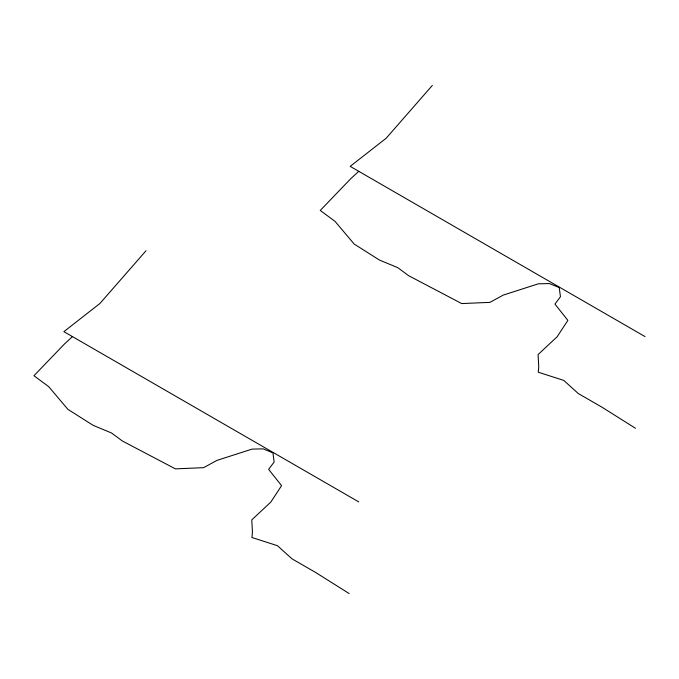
<?xml version="1.0" encoding="UTF-8"?>
<svg xmlns="http://www.w3.org/2000/svg" width="679" height="679" viewBox="0 0 679 679"><rect width="100%" height="100%" fill="white"/><g stroke="black" fill="none" stroke-linecap="round" stroke-linejoin="round"><path stroke-width="1.02" d="M146.036 250.729L99.932 303.471L63.877 331.658L358.75 501.9M432.328 85.435L386.232 138.177L350.177 166.363L645.05 336.606M72.449 336.606L64.53 343.922L33.95 375.742L48.701 386.631L67.875 409.327L93.15 425.343L111.441 432.939L122.364 440.994L175.403 468.866L203.641 467.653L216.89 460.413L252.07 449.108L263.104 448.861L272.933 452.834L274.138 462.017L268.646 469.359L281.564 485.672L270.853 502.036L251.765 519.893L252.452 532.005L251.943 537.505L277.465 545.695L291.936 558.792L315.82 572.575L349.176 593.565M358.75 171.312L350.831 178.628L320.25 210.448L335.002 221.337L354.166 244.033L379.451 260.049L397.741 267.645L408.665 275.699L461.695 303.572L489.941 302.367L503.19 295.119L538.371 283.814L549.404 283.567L559.233 287.54L560.438 296.723L554.947 304.065L567.865 320.378L557.153 336.742L538.065 354.599L538.753 366.711L538.243 372.211L563.765 380.401L578.236 393.497L602.12 407.281L635.476 428.271"/></g></svg>
